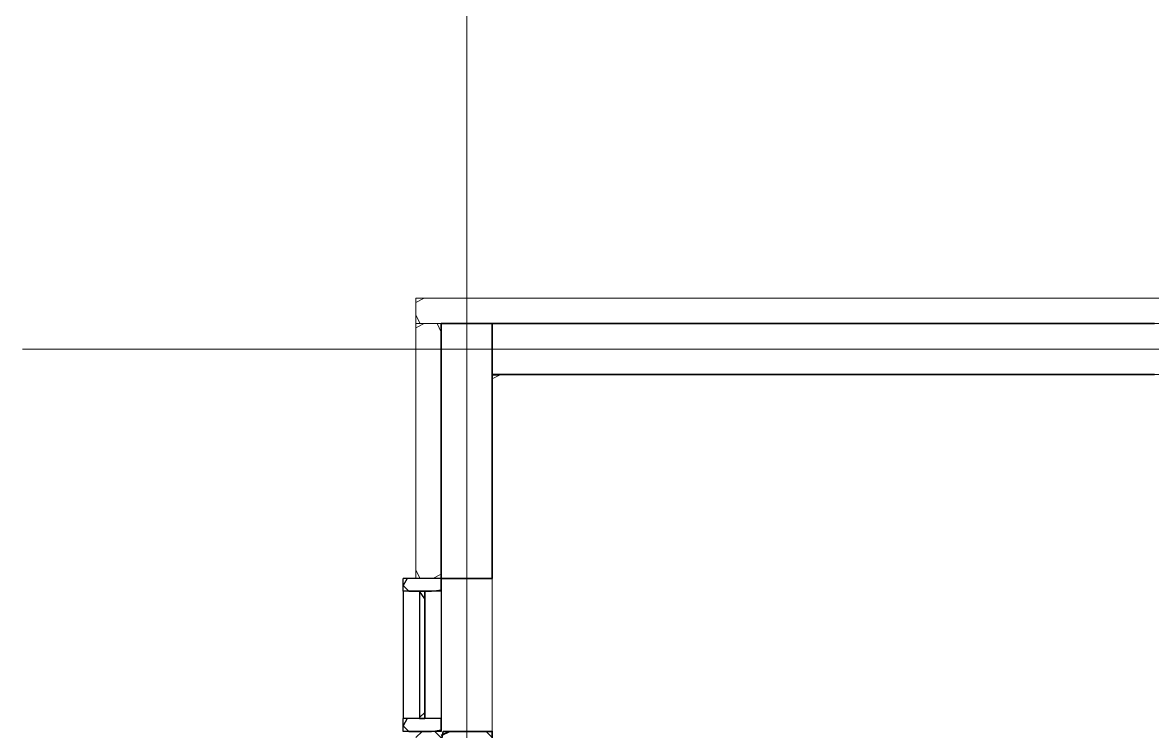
# Model space of a CAD drawing. Header units: metres. Extents: x -15 to 373, y -62 to 319.
# Drawn here: x 49.88 to 94.21, y 120.46 to 148.28 of the extents above; entities that cross this region are included whole.
import ezdxf

# ---------------------------------------------------------------- set-up
doc = ezdxf.new("R2010")
doc.units = ezdxf.units.M
for name, color, linetype in [('A-ANNO', 7, 'Continuous'), ('A-MAT', 7, 'Continuous'), ('A-SLAB', 7, 'Continuous'), ('A-WALL', 7, 'Continuous'), ('A-WIN', 7, 'Continuous')]:
    doc.layers.add(name, color=color, linetype=linetype)

msp = doc.modelspace()

# ---------------------------------------------------------------- linework, layer by layer
at = {"layer": 'A-ANNO', "linetype": 'Continuous', "lineweight": 18, "true_color": 0x000000}
for p, q in [((67.307, 212.821), (67.307, 24.453)), ((49.88, 135.461), (238.807, 135.461))]:
    msp.add_line(p, q, dxfattribs=at)
at = {"layer": 'A-MAT', "linetype": 'Continuous', "lineweight": 18, "true_color": 0x000000}
for points in [[(65.307, 137.461), (65.307, 137.336), (65.307, 137.211), (65.307, 137.086), (65.307, 136.961), (65.307, 136.836), (65.307, 136.711), (65.307, 136.586), (65.307, 136.461)], [(94.69, 137.461), (94.192, 137.461), (93.694, 137.461), (93.196, 137.461), (92.698, 137.461), (92.2, 137.461), (91.702, 137.461), (91.204, 137.461), (90.706, 137.461), (90.208, 137.461), (89.71, 137.461), (89.212, 137.461), (88.714, 137.461), (88.216, 137.461), (87.718, 137.461), (87.22, 137.461), (86.722, 137.461), (86.224, 137.461), (85.726, 137.461), (85.228, 137.461), (84.73, 137.461), (84.232, 137.461), (83.734, 137.461), (83.236, 137.461), (82.738, 137.461), (82.24, 137.461), (81.742, 137.461), (81.244, 137.461), (80.746, 137.461), (80.247, 137.461), (79.749, 137.461), (79.251, 137.461), (78.753, 137.461), (78.255, 137.461), (77.757, 137.461), (77.259, 137.461), (76.761, 137.461), (76.263, 137.461), (75.765, 137.461), (75.267, 137.461), (74.769, 137.461), (74.271, 137.461), (73.773, 137.461), (73.275, 137.461), (72.777, 137.461), (72.279, 137.461), (71.781, 137.461), (71.283, 137.461), (70.785, 137.461), (70.287, 137.461), (69.789, 137.461), (69.291, 137.461), (68.793, 137.461), (68.295, 137.461), (67.797, 137.461), (67.299, 137.461), (66.801, 137.461), (66.303, 137.461), (65.805, 137.461), (65.307, 137.461)], [(94.282, 137.461), (93.783, 137.461), (93.283, 137.461), (92.784, 137.461), (92.284, 137.461), (91.784, 137.461), (91.285, 137.461), (90.785, 137.461), (90.286, 137.461), (89.786, 137.461), (89.286, 137.461), (88.787, 137.461), (88.287, 137.461), (87.788, 137.461), (87.288, 137.461), (86.788, 137.461), (86.289, 137.461), (85.789, 137.461), (85.29, 137.461), (84.79, 137.461), (84.29, 137.461), (83.791, 137.461), (83.291, 137.461), (82.792, 137.461), (82.292, 137.461), (81.792, 137.461), (81.293, 137.461), (80.793, 137.461), (80.294, 137.461), (79.794, 137.461), (79.294, 137.461), (78.795, 137.461), (78.295, 137.461), (77.796, 137.461), (77.296, 137.461), (76.796, 137.461), (76.297, 137.461), (75.797, 137.461), (75.298, 137.461), (74.798, 137.461), (74.298, 137.461), (73.799, 137.461), (73.299, 137.461), (72.8, 137.461), (72.3, 137.461), (71.801, 137.461), (71.301, 137.461), (70.801, 137.461), (70.302, 137.461), (69.802, 137.461), (69.303, 137.461), (68.803, 137.461), (68.303, 137.461), (67.804, 137.461), (67.304, 137.461), (66.805, 137.461), (66.305, 137.461), (65.805, 137.461), (65.307, 137.46), (65.307, 136.96), (65.307, 136.461), (65.307, 136.461), (65.806, 136.461), (66.306, 136.461), (66.805, 136.461), (67.305, 136.461), (67.805, 136.461), (68.304, 136.461), (68.804, 136.461), (69.303, 136.461), (69.803, 136.461), (70.303, 136.461), (70.802, 136.461), (71.302, 136.461), (71.801, 136.461), (72.301, 136.461), (72.801, 136.461), (73.3, 136.461), (73.8, 136.461), (74.299, 136.461), (74.799, 136.461), (75.298, 136.461), (75.798, 136.461), (76.298, 136.461), (76.797, 136.461), (77.297, 136.461), (77.796, 136.461), (78.296, 136.461), (78.796, 136.461), (79.295, 136.461), (79.795, 136.461), (80.294, 136.461), (80.794, 136.461), (81.294, 136.461), (81.793, 136.461), (82.293, 136.461), (82.792, 136.461), (83.292, 136.461), (83.792, 136.461), (84.291, 136.461), (84.791, 136.461), (85.29, 136.461), (85.79, 136.461), (86.29, 136.461), (86.789, 136.461), (87.289, 136.461), (87.788, 136.461), (88.288, 136.461), (88.788, 136.461), (89.287, 136.461), (89.787, 136.461), (90.286, 136.461), (90.786, 136.461), (91.286, 136.461), (91.785, 136.461), (92.285, 136.461), (92.784, 136.461), (93.284, 136.461), (93.784, 136.461), (94.283, 136.461)], [(94.449, 136.461), (93.95, 136.461), (93.45, 136.461), (92.951, 136.461), (92.451, 136.461), (91.951, 136.461), (91.452, 136.461), (90.952, 136.461), (90.453, 136.461), (89.953, 136.461), (89.453, 136.461), (88.954, 136.461), (88.454, 136.461), (87.955, 136.461), (87.455, 136.461), (86.956, 136.461), (86.456, 136.461), (85.956, 136.461), (85.457, 136.461), (84.957, 136.461), (84.458, 136.461), (83.958, 136.461), (83.458, 136.461), (82.959, 136.461), (82.459, 136.461), (81.96, 136.461), (81.46, 136.461), (80.96, 136.461), (80.461, 136.461), (79.961, 136.461), (79.462, 136.461), (78.962, 136.461), (78.462, 136.461), (77.963, 136.461), (77.463, 136.461), (76.964, 136.461), (76.464, 136.461), (75.964, 136.461), (75.465, 136.461), (74.965, 136.461), (74.466, 136.461), (73.966, 136.461), (73.466, 136.461), (72.967, 136.461), (72.467, 136.461), (71.968, 136.461), (71.468, 136.461), (70.968, 136.461), (70.469, 136.461), (69.969, 136.461), (69.47, 136.461), (68.97, 136.461), (68.47, 136.461), (67.971, 136.461), (67.471, 136.461), (66.972, 136.461), (66.472, 136.461), (65.972, 136.461), (65.473, 136.461), (65.307, 136.794), (65.307, 136.794), (65.307, 137.294), (65.639, 137.461), (66.139, 137.461), (66.638, 137.461), (67.138, 137.461), (67.637, 137.461), (68.137, 137.461), (68.637, 137.461), (69.136, 137.461), (69.636, 137.461), (70.135, 137.461), (70.635, 137.461), (71.135, 137.461), (71.634, 137.461), (72.134, 137.461), (72.633, 137.461), (73.133, 137.461), (73.633, 137.461), (74.132, 137.461), (74.632, 137.461), (75.131, 137.461), (75.631, 137.461), (76.131, 137.461), (76.63, 137.461), (77.13, 137.461), (77.629, 137.461), (78.129, 137.461), (78.629, 137.461), (79.128, 137.461), (79.628, 137.461), (80.127, 137.461), (80.627, 137.461), (81.127, 137.461), (81.626, 137.461), (82.126, 137.461), (82.625, 137.461), (83.125, 137.461), (83.625, 137.461), (84.124, 137.461), (84.624, 137.461), (85.123, 137.461), (85.623, 137.461), (86.123, 137.461), (86.622, 137.461), (87.122, 137.461), (87.621, 137.461), (88.121, 137.461), (88.621, 137.461), (89.12, 137.461), (89.62, 137.461), (90.119, 137.461), (90.619, 137.461), (91.119, 137.461), (91.618, 137.461), (92.118, 137.461), (92.617, 137.461), (93.117, 137.461), (93.617, 137.461), (94.116, 137.461), (94.616, 137.461)], [(65.307, 136.461), (65.307, 135.961), (65.307, 135.461), (65.307, 134.961), (65.307, 134.461), (65.307, 133.961), (65.307, 133.461), (65.307, 132.961), (65.307, 132.461), (65.307, 131.961), (65.307, 131.461), (65.307, 130.961), (65.307, 130.461), (65.307, 129.961), (65.307, 129.461), (65.307, 128.961), (65.307, 128.461), (65.307, 127.961), (65.307, 127.461), (65.307, 126.961), (65.307, 126.461)], [(66.307, 136.461), (66.182, 136.461), (66.057, 136.461), (65.932, 136.461), (65.807, 136.461), (65.682, 136.461), (65.557, 136.461), (65.432, 136.461), (65.307, 136.461)], [(65.307, 136.461), (65.805, 136.461), (66.303, 136.461), (66.801, 136.461), (67.299, 136.461), (67.797, 136.461), (68.295, 136.461), (68.793, 136.461), (69.291, 136.461), (69.789, 136.461), (70.287, 136.461), (70.785, 136.461), (71.283, 136.461), (71.781, 136.461), (72.279, 136.461), (72.777, 136.461), (73.275, 136.461), (73.773, 136.461), (74.271, 136.461), (74.769, 136.461), (75.267, 136.461), (75.765, 136.461), (76.263, 136.461), (76.761, 136.461), (77.259, 136.461), (77.757, 136.461), (78.255, 136.461), (78.753, 136.461), (79.251, 136.461), (79.749, 136.461), (80.247, 136.461), (80.746, 136.461), (81.244, 136.461), (81.742, 136.461), (82.24, 136.461), (82.738, 136.461), (83.236, 136.461), (83.734, 136.461), (84.232, 136.461), (84.73, 136.461), (85.228, 136.461), (85.726, 136.461), (86.224, 136.461), (86.722, 136.461), (87.22, 136.461), (87.718, 136.461), (88.216, 136.461), (88.714, 136.461), (89.212, 136.461), (89.71, 136.461), (90.208, 136.461), (90.706, 136.461), (91.204, 136.461), (91.702, 136.461), (92.2, 136.461), (92.698, 136.461), (93.196, 136.461), (93.694, 136.461), (94.192, 136.461), (94.69, 136.461)], [(66.307, 126.461), (66.307, 126.961), (66.307, 127.461), (66.307, 127.961), (66.307, 128.461), (66.307, 128.961), (66.307, 129.461), (66.307, 129.961), (66.307, 130.461), (66.307, 130.961), (66.307, 131.461), (66.307, 131.961), (66.307, 132.461), (66.307, 132.961), (66.307, 133.461), (66.307, 133.961), (66.307, 134.461), (66.307, 134.961), (66.307, 135.461), (66.307, 135.961), (66.307, 136.461)], [(68.307, 120.307), (68.307, 120.806), (68.307, 121.306), (68.307, 121.805), (68.307, 122.305), (68.307, 122.804), (68.307, 123.304), (68.307, 123.803), (68.307, 124.303), (68.307, 124.802), (68.307, 125.302), (68.307, 125.801), (68.307, 126.301), (68.307, 126.8), (68.307, 127.3), (68.307, 127.799), (68.307, 128.299), (68.307, 128.798), (68.307, 129.298), (68.307, 129.797), (68.307, 130.297), (68.307, 130.796), (68.307, 131.296), (68.307, 131.795), (68.307, 132.294), (68.307, 132.794), (68.307, 133.293), (68.307, 133.793), (68.307, 134.292), (68.638, 134.461), (69.137, 134.461), (69.637, 134.461), (70.136, 134.461), (70.636, 134.461), (71.135, 134.461), (71.635, 134.461), (72.134, 134.461), (72.634, 134.461), (73.133, 134.461), (73.633, 134.461), (74.132, 134.461), (74.631, 134.461), (75.131, 134.461), (75.63, 134.461), (76.13, 134.461), (76.629, 134.461), (77.129, 134.461), (77.628, 134.461), (78.128, 134.461), (78.627, 134.461), (79.127, 134.461), (79.626, 134.461), (80.126, 134.461), (80.625, 134.461), (81.125, 134.461), (81.624, 134.461), (82.124, 134.461), (82.623, 134.461), (83.123, 134.461), (83.622, 134.461), (84.122, 134.461), (84.621, 134.461), (85.121, 134.461), (85.62, 134.461), (86.119, 134.461), (86.619, 134.461), (87.118, 134.461), (87.618, 134.461), (88.117, 134.461), (88.617, 134.461), (89.116, 134.461), (89.616, 134.461), (90.115, 134.461), (90.615, 134.461), (91.114, 134.461), (91.614, 134.461), (92.113, 134.461), (92.613, 134.461), (93.112, 134.461), (93.612, 134.461), (94.111, 134.461), (94.611, 134.461)], [(66.307, 126.461), (66.182, 126.461), (66.057, 126.461), (65.932, 126.461), (65.807, 126.461), (65.682, 126.461), (65.557, 126.461), (65.432, 126.461), (65.307, 126.461)], [(65.307, 120.216), (65.56, 120.461), (66.058, 120.461), (66.307, 120.212)]]:
    msp.add_lwpolyline(points, dxfattribs=at)
for points in [[(66.307, 136.461), (65.807, 136.461), (65.307, 136.461), (65.307, 135.961), (65.307, 135.461), (65.307, 134.961), (65.307, 134.461), (65.307, 133.961), (65.307, 133.461), (65.307, 132.961), (65.307, 132.461), (65.307, 131.961), (65.307, 131.461), (65.307, 130.961), (65.307, 130.461), (65.307, 129.961), (65.307, 129.461), (65.307, 128.961), (65.307, 128.461), (65.307, 127.961), (65.307, 127.461), (65.307, 126.961), (65.307, 126.461), (65.807, 126.461), (66.307, 126.461), (66.307, 126.961), (66.307, 127.461), (66.307, 127.961), (66.307, 128.461), (66.307, 128.961), (66.307, 129.461), (66.307, 129.961), (66.307, 130.461), (66.307, 130.961), (66.307, 131.461), (66.307, 131.961), (66.307, 132.461), (66.307, 132.961), (66.307, 133.461), (66.307, 133.961), (66.307, 134.461), (66.307, 134.961), (66.307, 135.461), (66.307, 135.961), (66.307, 136.461)], [(65.973, 126.461), (65.473, 126.461), (65.307, 126.794), (65.307, 127.294), (65.307, 127.794), (65.307, 128.294), (65.307, 128.794), (65.307, 129.294), (65.307, 129.794), (65.307, 130.294), (65.307, 130.794), (65.307, 131.294), (65.307, 131.794), (65.307, 132.294), (65.307, 132.794), (65.307, 133.294), (65.307, 133.794), (65.307, 134.294), (65.307, 134.794), (65.307, 135.294), (65.307, 135.794), (65.307, 136.294), (65.64, 136.461), (66.14, 136.461), (66.307, 136.127), (66.307, 135.627), (66.307, 135.127), (66.307, 134.627), (66.307, 134.127), (66.307, 133.627), (66.307, 133.127), (66.307, 132.627), (66.307, 132.127), (66.307, 131.627), (66.307, 131.127), (66.307, 130.627), (66.307, 130.127), (66.307, 129.627), (66.307, 129.127), (66.307, 128.627), (66.307, 128.127), (66.307, 127.627), (66.307, 127.127), (66.307, 126.627), (65.973, 126.461)]]:
    msp.add_lwpolyline(points, close=True, dxfattribs=at)
at = {"layer": 'A-SLAB', "linetype": 'Continuous', "lineweight": 35, "true_color": 0x000000}
for points in [[(66.307, 136.46), (66.307, 136.46), (66.307, 136.46), (66.307, 136.46), (66.307, 136.46), (66.307, 136.46), (66.307, 136.46), (66.307, 136.46), (66.307, 136.46)], [(66.306, 126.461), (66.306, 126.398), (66.306, 126.336), (66.306, 126.273), (66.306, 126.211), (66.306, 126.148), (66.306, 126.086), (66.306, 126.023), (66.306, 125.961)], [(66.306, 120.961), (66.306, 120.898), (66.306, 120.836), (66.306, 120.773), (66.306, 120.711), (66.306, 120.648), (66.306, 120.586), (66.306, 120.523), (66.306, 120.461)]]:
    msp.add_lwpolyline(points, dxfattribs=at)
at = {"layer": 'A-WALL', "linetype": 'Continuous', "lineweight": 35, "true_color": 0x000000}
for points in [[(66.307, 136.461), (66.307, 135.984), (66.307, 135.508), (66.307, 135.032), (66.307, 134.556), (66.307, 134.08), (66.307, 133.604), (66.307, 133.127), (66.307, 132.651), (66.307, 132.175), (66.307, 131.699), (66.307, 131.223), (66.307, 130.746), (66.307, 130.27), (66.307, 129.794), (66.307, 129.318), (66.307, 128.842), (66.307, 128.365), (66.307, 127.889), (66.307, 127.413), (66.307, 126.937), (66.307, 126.461)], [(68.307, 136.461), (68.057, 136.461), (67.807, 136.461), (67.557, 136.461), (67.307, 136.461), (67.057, 136.461), (66.807, 136.461), (66.557, 136.461), (66.307, 136.461)], [(94.282, 134.461), (93.783, 134.461), (93.283, 134.461), (92.783, 134.461), (92.284, 134.461), (91.784, 134.461), (91.284, 134.461), (90.785, 134.461), (90.285, 134.461), (89.785, 134.461), (89.286, 134.461), (88.786, 134.461), (88.287, 134.461), (87.787, 134.461), (87.287, 134.461), (86.788, 134.461), (86.288, 134.461), (85.788, 134.461), (85.289, 134.461), (84.789, 134.461), (84.289, 134.461), (83.79, 134.461), (83.29, 134.461), (82.791, 134.461), (82.291, 134.461), (81.791, 134.461), (81.292, 134.461), (80.792, 134.461), (80.292, 134.461), (79.793, 134.461), (79.293, 134.461), (78.793, 134.461), (78.294, 134.461), (77.794, 134.461), (77.295, 134.461), (76.795, 134.461), (76.295, 134.461), (75.796, 134.461), (75.296, 134.461), (74.796, 134.461), (74.297, 134.461), (73.797, 134.461), (73.298, 134.461), (72.798, 134.461), (72.298, 134.461), (71.799, 134.461), (71.299, 134.461), (70.799, 134.461), (70.3, 134.461), (69.8, 134.461), (69.3, 134.461), (68.801, 134.461), (68.307, 134.455), (68.307, 133.956), (68.307, 133.456), (68.307, 132.956), (68.307, 132.457), (68.307, 131.957), (68.307, 131.457), (68.307, 130.958), (68.307, 130.458), (68.307, 129.958), (68.307, 129.459), (68.307, 128.959), (68.307, 128.46), (68.307, 127.96), (68.307, 127.46), (68.307, 126.961), (68.307, 126.461), (68.307, 126.461), (67.807, 126.461), (67.308, 126.461), (66.808, 126.461), (66.308, 126.461), (66.307, 126.959), (66.307, 127.459), (66.307, 127.958), (66.307, 128.458), (66.307, 128.958), (66.307, 129.457), (66.307, 129.957), (66.307, 130.457), (66.307, 130.956), (66.307, 131.456), (66.307, 131.956), (66.307, 132.455), (66.307, 132.955), (66.307, 133.454), (66.307, 133.954), (66.307, 134.454), (66.307, 134.953), (66.307, 135.453), (66.307, 135.953), (66.307, 136.452), (66.798, 136.461), (67.298, 136.461), (67.797, 136.461), (68.297, 136.461), (68.796, 136.461), (69.296, 136.461), (69.796, 136.461), (70.295, 136.461), (70.795, 136.461), (71.295, 136.461), (71.794, 136.461), (72.294, 136.461), (72.793, 136.461), (73.293, 136.461), (73.793, 136.461), (74.292, 136.461), (74.792, 136.461), (75.292, 136.461), (75.791, 136.461), (76.291, 136.461), (76.791, 136.461), (77.29, 136.461), (77.79, 136.461), (78.289, 136.461), (78.789, 136.461), (79.289, 136.461), (79.788, 136.461), (80.288, 136.461), (80.788, 136.461), (81.287, 136.461), (81.787, 136.461), (82.287, 136.461), (82.786, 136.461), (83.286, 136.461), (83.785, 136.461), (84.285, 136.461), (84.785, 136.461), (85.284, 136.461), (85.784, 136.461), (86.284, 136.461), (86.783, 136.461), (87.283, 136.461), (87.783, 136.461), (88.282, 136.461), (88.782, 136.461), (89.281, 136.461), (89.781, 136.461), (90.281, 136.461), (90.78, 136.461), (91.28, 136.461), (91.78, 136.461), (92.279, 136.461), (92.779, 136.461), (93.279, 136.461), (93.778, 136.461), (94.278, 136.461)], [(94.272, 134.461), (93.772, 134.461), (93.273, 134.461), (92.773, 134.461), (92.273, 134.461), (91.774, 134.461), (91.274, 134.461), (90.774, 134.461), (90.275, 134.461), (89.775, 134.461), (89.276, 134.461), (88.776, 134.461), (88.276, 134.461), (87.777, 134.461), (87.277, 134.461), (86.777, 134.461), (86.278, 134.461), (85.778, 134.461), (85.279, 134.461), (84.779, 134.461), (84.279, 134.461), (83.78, 134.461), (83.28, 134.461), (82.78, 134.461), (82.281, 134.461), (81.781, 134.461), (81.281, 134.461), (80.782, 134.461), (80.282, 134.461), (79.783, 134.461), (79.283, 134.461), (78.783, 134.461), (78.284, 134.461), (77.784, 134.461), (77.284, 134.461), (76.785, 134.461), (76.285, 134.461), (75.785, 134.461), (75.286, 134.461), (74.786, 134.461), (74.287, 134.461), (73.787, 134.461), (73.287, 134.461), (72.788, 134.461), (72.288, 134.461), (71.788, 134.461), (71.289, 134.461), (70.789, 134.461), (70.289, 134.461), (69.79, 134.461), (69.29, 134.461), (68.791, 134.461), (68.307, 134.445), (68.307, 133.945), (68.307, 133.446), (68.307, 132.946), (68.307, 132.446), (68.307, 131.947), (68.307, 131.447), (68.307, 130.947), (68.307, 130.448), (68.307, 129.948), (68.307, 129.449), (68.307, 128.949), (68.307, 128.449), (68.307, 127.95), (68.307, 127.45), (68.307, 126.95), (68.297, 126.461), (67.797, 126.461), (67.298, 126.461), (66.798, 126.461), (66.307, 126.47), (66.307, 126.969), (66.307, 127.469), (66.307, 127.969), (66.307, 128.468), (66.307, 128.968), (66.307, 129.468), (66.307, 129.967), (66.307, 130.467), (66.307, 130.966), (66.307, 131.466), (66.307, 131.966), (66.307, 132.465), (66.307, 132.965), (66.307, 133.465), (66.307, 133.964), (66.307, 134.464), (66.307, 134.964), (66.307, 135.463), (66.307, 135.963), (66.308, 136.461), (66.808, 136.461), (67.308, 136.461), (67.807, 136.461), (68.307, 136.461), (68.307, 136.461), (68.807, 136.461), (69.306, 136.461), (69.806, 136.461), (70.306, 136.461), (70.805, 136.461), (71.305, 136.461), (71.804, 136.461), (72.304, 136.461), (72.804, 136.461), (73.303, 136.461), (73.803, 136.461), (74.303, 136.461), (74.802, 136.461), (75.302, 136.461), (75.802, 136.461), (76.301, 136.461), (76.801, 136.461), (77.3, 136.461), (77.8, 136.461), (78.3, 136.461), (78.799, 136.461), (79.299, 136.461), (79.799, 136.461), (80.298, 136.461), (80.798, 136.461), (81.298, 136.461), (81.797, 136.461), (82.297, 136.461), (82.796, 136.461), (83.296, 136.461), (83.796, 136.461), (84.295, 136.461), (84.795, 136.461), (85.295, 136.461), (85.794, 136.461), (86.294, 136.461), (86.793, 136.461), (87.293, 136.461), (87.793, 136.461), (88.292, 136.461), (88.792, 136.461), (89.292, 136.461), (89.791, 136.461), (90.291, 136.461), (90.791, 136.461), (91.29, 136.461), (91.79, 136.461), (92.289, 136.461), (92.789, 136.461), (93.289, 136.461), (93.788, 136.461), (94.288, 136.461)], [(68.307, 126.461), (68.307, 126.961), (68.307, 127.461), (68.307, 127.961), (68.307, 128.461), (68.307, 128.961), (68.307, 129.461), (68.307, 129.961), (68.307, 130.461), (68.307, 130.961), (68.307, 131.461), (68.307, 131.961), (68.307, 132.461), (68.307, 132.961), (68.307, 133.461), (68.307, 133.961), (68.307, 134.461), (68.307, 134.961), (68.307, 135.461), (68.307, 135.961), (68.307, 136.461)], [(68.307, 134.461), (68.307, 134.711), (68.307, 134.961), (68.307, 135.211), (68.307, 135.461), (68.307, 135.711), (68.307, 135.961), (68.307, 136.211), (68.307, 136.461)], [(94.285, 136.461), (93.785, 136.461), (93.285, 136.461), (92.786, 136.461), (92.286, 136.461), (91.787, 136.461), (91.287, 136.461), (90.788, 136.461), (90.288, 136.461), (89.788, 136.461), (89.289, 136.461), (88.789, 136.461), (88.29, 136.461), (87.79, 136.461), (87.291, 136.461), (86.791, 136.461), (86.291, 136.461), (85.792, 136.461), (85.292, 136.461), (84.793, 136.461), (84.293, 136.461), (83.793, 136.461), (83.294, 136.461), (82.794, 136.461), (82.295, 136.461), (81.795, 136.461), (81.296, 136.461), (80.796, 136.461), (80.296, 136.461), (79.797, 136.461), (79.297, 136.461), (78.798, 136.461), (78.298, 136.461), (77.799, 136.461), (77.299, 136.461), (76.799, 136.461), (76.3, 136.461), (75.8, 136.461), (75.301, 136.461), (74.801, 136.461), (74.301, 136.461), (73.802, 136.461), (73.302, 136.461), (72.803, 136.461), (72.303, 136.461), (71.804, 136.461), (71.304, 136.461), (70.804, 136.461), (70.305, 136.461), (69.805, 136.461), (69.306, 136.461), (68.806, 136.461), (68.307, 136.461)], [(94.285, 134.461), (93.785, 134.461), (93.285, 134.461), (92.786, 134.461), (92.286, 134.461), (91.787, 134.461), (91.287, 134.461), (90.788, 134.461), (90.288, 134.461), (89.788, 134.461), (89.289, 134.461), (88.789, 134.461), (88.29, 134.461), (87.79, 134.461), (87.291, 134.461), (86.791, 134.461), (86.291, 134.461), (85.792, 134.461), (85.292, 134.461), (84.793, 134.461), (84.293, 134.461), (83.793, 134.461), (83.294, 134.461), (82.794, 134.461), (82.295, 134.461), (81.795, 134.461), (81.296, 134.461), (80.796, 134.461), (80.296, 134.461), (79.797, 134.461), (79.297, 134.461), (78.798, 134.461), (78.298, 134.461), (77.799, 134.461), (77.299, 134.461), (76.799, 134.461), (76.3, 134.461), (75.8, 134.461), (75.301, 134.461), (74.801, 134.461), (74.301, 134.461), (73.802, 134.461), (73.302, 134.461), (72.803, 134.461), (72.303, 134.461), (71.804, 134.461), (71.304, 134.461), (70.804, 134.461), (70.305, 134.461), (69.805, 134.461), (69.306, 134.461), (68.806, 134.461), (68.307, 134.461)], [(68.307, 126.461), (68.057, 126.461), (67.807, 126.461), (67.557, 126.461), (67.307, 126.461), (67.057, 126.461), (66.807, 126.461), (66.557, 126.461), (66.307, 126.461)], [(66.307, 120.301), (66.627, 120.461), (67.107, 120.461), (67.587, 120.461), (68.067, 120.461), (68.307, 120.221)], [(66.307, 120.061), (66.387, 120.461), (66.867, 120.461), (67.347, 120.461), (67.827, 120.461), (68.307, 120.461), (68.307, 120.461), (68.307, 119.981)]]:
    msp.add_lwpolyline(points, dxfattribs=at)
at = {"layer": 'A-WIN', "linetype": 'Continuous', "lineweight": 25, "true_color": 0x000000}
for points in [[(64.806, 125.961), (64.806, 126.023), (64.806, 126.086), (64.806, 126.148), (64.806, 126.211), (64.806, 126.273), (64.806, 126.336), (64.806, 126.398), (64.806, 126.461)], [(64.806, 125.961), (64.806, 126.023), (64.806, 126.086), (64.806, 126.148), (64.806, 126.211), (64.806, 126.273), (64.806, 126.336), (64.806, 126.398), (64.806, 126.461)], [(66.306, 126.461), (66.119, 126.461), (65.931, 126.461), (65.744, 126.461), (65.556, 126.461), (65.369, 126.461), (65.181, 126.461), (64.994, 126.461), (64.806, 126.461)], [(65.307, 126.461), (65.244, 126.461), (65.182, 126.461), (65.119, 126.461), (65.057, 126.461), (64.994, 126.461), (64.931, 126.461), (64.869, 126.461), (64.806, 126.461)], [(66.306, 126.461), (65.862, 126.461), (65.418, 126.461), (64.973, 126.461), (64.806, 126.183), (65.029, 125.961), (65.473, 125.961), (65.918, 125.961), (66.306, 126.016), (66.306, 126.461)], [(66.306, 126.461), (66.306, 126.398), (66.306, 126.336), (66.306, 126.273), (66.306, 126.211), (66.306, 126.148), (66.306, 126.086), (66.306, 126.023), (66.306, 125.961)], [(66.306, 126.461), (66.306, 126.398), (66.306, 126.336), (66.306, 126.273), (66.306, 126.211), (66.306, 126.148), (66.306, 126.086), (66.306, 126.023), (66.306, 125.961)], [(64.806, 125.961), (64.806, 125.461), (64.806, 124.961), (64.806, 124.461), (64.806, 123.961), (64.806, 123.461), (64.806, 122.961), (64.806, 122.461), (64.806, 121.961), (64.806, 121.461), (64.806, 120.961)], [(66.306, 125.961), (66.119, 125.961), (65.931, 125.961), (65.744, 125.961), (65.556, 125.961), (65.369, 125.961), (65.181, 125.961), (64.994, 125.961), (64.806, 125.961)], [(66.306, 125.961), (66.119, 125.961), (65.931, 125.961), (65.744, 125.961), (65.556, 125.961), (65.369, 125.961), (65.181, 125.961), (64.994, 125.961), (64.806, 125.961)], [(65.656, 125.961), (65.631, 125.961), (65.606, 125.961), (65.581, 125.961), (65.556, 125.961), (65.531, 125.961), (65.506, 125.961), (65.481, 125.961), (65.456, 125.961)], [(65.456, 125.961), (65.481, 125.961), (65.506, 125.961), (65.531, 125.961), (65.556, 125.961), (65.581, 125.961), (65.606, 125.961), (65.631, 125.961), (65.656, 125.961)], [(65.456, 125.961), (65.456, 125.461), (65.456, 124.961), (65.456, 124.461), (65.456, 123.961), (65.456, 123.461), (65.456, 122.961), (65.456, 122.461), (65.456, 121.961), (65.456, 121.461), (65.456, 120.961)], [(65.456, 125.961), (65.456, 125.461), (65.456, 124.961), (65.456, 124.461), (65.456, 123.961), (65.456, 123.461), (65.456, 122.961), (65.456, 122.461), (65.456, 121.961), (65.456, 121.461), (65.456, 120.961)], [(65.456, 125.961), (65.456, 125.465), (65.456, 124.97), (65.456, 124.475), (65.456, 123.98), (65.456, 123.484), (65.456, 122.989), (65.456, 122.494), (65.456, 121.999), (65.456, 121.503), (65.456, 121.008), (65.656, 121.208), (65.656, 121.704), (65.656, 122.199), (65.656, 122.694), (65.656, 123.189), (65.656, 123.684), (65.656, 124.18), (65.656, 124.675), (65.656, 125.17), (65.656, 125.665), (65.456, 125.961)], [(65.656, 120.961), (65.656, 121.461), (65.656, 121.961), (65.656, 122.461), (65.656, 122.961), (65.656, 123.461), (65.656, 123.961), (65.656, 124.461), (65.656, 124.961), (65.656, 125.461), (65.656, 125.961)], [(65.656, 125.961), (65.656, 125.461), (65.656, 124.961), (65.656, 124.461), (65.656, 123.961), (65.656, 123.461), (65.656, 122.961), (65.656, 122.461), (65.656, 121.961), (65.656, 121.461), (65.656, 120.961)], [(66.306, 125.961), (66.306, 125.461), (66.306, 124.961), (66.306, 124.461), (66.306, 123.961), (66.306, 123.461), (66.306, 122.961), (66.306, 122.461), (66.306, 121.961), (66.306, 121.461), (66.306, 120.961)], [(66.306, 120.961), (66.119, 120.961), (65.931, 120.961), (65.744, 120.961), (65.556, 120.961), (65.369, 120.961), (65.181, 120.961), (64.994, 120.961), (64.806, 120.961)], [(64.806, 120.461), (64.806, 120.523), (64.806, 120.586), (64.806, 120.648), (64.806, 120.711), (64.806, 120.773), (64.806, 120.836), (64.806, 120.898), (64.806, 120.961)], [(64.806, 120.461), (64.806, 120.523), (64.806, 120.586), (64.806, 120.648), (64.806, 120.711), (64.806, 120.773), (64.806, 120.836), (64.806, 120.898), (64.806, 120.961)], [(66.306, 120.961), (66.119, 120.961), (65.931, 120.961), (65.744, 120.961), (65.556, 120.961), (65.369, 120.961), (65.181, 120.961), (64.994, 120.961), (64.806, 120.961)], [(66.306, 120.961), (65.862, 120.961), (65.418, 120.961), (64.973, 120.961), (64.806, 120.683), (65.029, 120.461), (65.473, 120.461), (65.918, 120.461), (66.306, 120.516), (66.306, 120.961)], [(65.456, 120.961), (65.481, 120.961), (65.506, 120.961), (65.531, 120.961), (65.556, 120.961), (65.581, 120.961), (65.606, 120.961), (65.631, 120.961), (65.656, 120.961)], [(65.656, 120.961), (65.631, 120.961), (65.606, 120.961), (65.581, 120.961), (65.556, 120.961), (65.531, 120.961), (65.506, 120.961), (65.481, 120.961), (65.456, 120.961)], [(66.306, 120.961), (66.306, 120.898), (66.306, 120.836), (66.306, 120.773), (66.306, 120.711), (66.306, 120.648), (66.306, 120.586), (66.306, 120.523), (66.306, 120.461)], [(66.306, 120.961), (66.306, 120.898), (66.306, 120.836), (66.306, 120.773), (66.306, 120.711), (66.306, 120.648), (66.306, 120.586), (66.306, 120.523), (66.306, 120.461)], [(65.307, 120.461), (65.244, 120.461), (65.182, 120.461), (65.119, 120.461), (65.057, 120.461), (64.994, 120.461), (64.931, 120.461), (64.869, 120.461), (64.806, 120.461)], [(66.306, 120.461), (66.119, 120.461), (65.931, 120.461), (65.744, 120.461), (65.556, 120.461), (65.369, 120.461), (65.181, 120.461), (64.994, 120.461), (64.806, 120.461)]]:
    msp.add_lwpolyline(points, dxfattribs=at)

doc.saveas('drawing.dxf')
